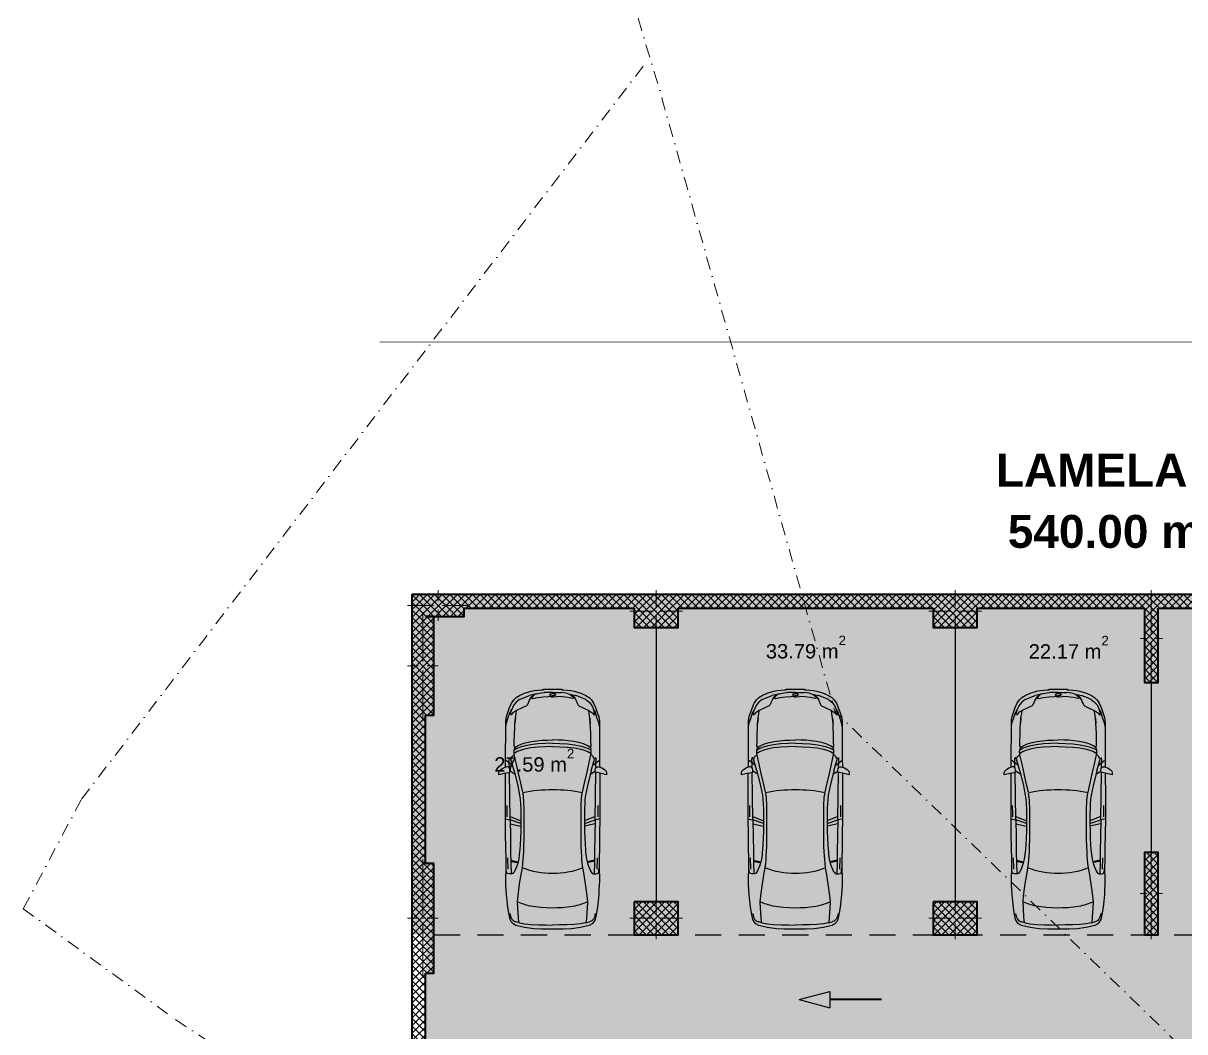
# Model space of a CAD drawing. Header units: millimetres. Extents: x -38220 to 93650, y -79022 to 35214.
# Drawn here: x -7085 to 14085, y -7968 to 10412 of the extents above; entities that cross this region are included whole.
import ezdxf

# ---------------------------------------------------------------- set-up
doc = ezdxf.new("R2010")
doc.units = ezdxf.units.MM
doc.header["$MEASUREMENT"] = 0
doc.linetypes.add('Dot & Dashed', pattern=[502.708322, 238.125, -132.291667, 0, -132.291655])
doc.linetypes.add('Long Dashed', pattern=[793.749976, 476.249993, -317.499983])
for name, color, linetype, lineweight, true_color in [('A - Fill Zone_Pen_No__102', 7, 'Continuous', 13, 0xcccccc), ('A - Fill Zone_Pen_No__156', 7, 'Continuous', 20, 0x54689e), ('A - Fill Zone_Pen_No__176', 7, 'Continuous', 15, 0x93a0c6), ('A - Parcelat_Pen_No__161', 7, 'Continuous', 13, 0x6a6a6a), ('A -Polyline_Pen_No__48', 7, 'Continuous', 25, 0xa80f02), ('A -Polyline_Pen_No__8', 7, 'Continuous', 35, 0xa80f02), ('Annotation - Text_Pen_No__48', 7, 'Continuous', 25, 0xa80f02)]:
    doc.layers.add(name, color=color, linetype=linetype, lineweight=lineweight, true_color=true_color)
for name, color, linetype in [('A - Muret', 7, 'Continuous'), ('A - Shtyllat', 7, 'Continuous'), ('A -Polyline', 7, 'Continuous'), ('A1 - Bodrumi -1', 7, 'Continuous')]:
    doc.layers.add(name, color=color, linetype=linetype)
for name, color, linetype, lineweight in [('A - Muret_Pen_No__101', 252, 'Continuous', 13), ('A - Muret_Pen_No__7', 7, 'Continuous', 35), ('A - Rrugë_Pen_No__1', 7, 'Continuous', 13), ('A - Shtyllat_Pen_No__1', 7, 'Continuous', 13), ('A - Shtyllat_Pen_No__7', 7, 'Continuous', 35), ('A -Polyline_Pen_No__42', 8, 'Continuous', 25), ('A1 - Bodrumi -1_Pen_No__42', 8, 'Continuous', 25), ('Interior - Furniture _Pen_No__42', 8, 'Continuous', 25)]:
    doc.layers.add(name, color=color, linetype=linetype, lineweight=lineweight)
doc.styles.add('GENERATED_STYLE_1', font='')
doc.styles.get('GENERATED_STYLE_1').set_extended_font_data('Arial', bold=True)
pattern_1 = [(45, (0, 0), (-68.9429, 68.9429), []), (135, (0, 0), (68.9429, 68.9429), [])]

# ---------------------------------------------------------------- blocks, each defined once
blk = doc.blocks.new('Slab_1', base_point=(-1850, -19001))
at = {"layer": 'A1 - Bodrumi -1_Pen_No__42', "color": 8, "linetype": 'Continuous', "lineweight": 25, "flags": 128}
blk.add_lwpolyline([(-1850, -19001), (27400, -19001), (27400, 0), (0, 0), (0, -8551), (-1850, -8551)], close=True, dxfattribs=at)
blk = doc.blocks.new('Wall_34', base_point=(0, 0))
at = {"layer": 'A - Muret_Pen_No__101', "linetype": 'Continuous', "lineweight": 13}
h = blk.add_hatch(dxfattribs=at)
h.set_pattern_fill('Concrete_Block', color=252, style=0, pattern_type=2)
h.set_pattern_definition(pattern_1)
h.paths.add_polyline_path([(950, 0), (950, -250), (4050, -250), (4050, 0)])
h = blk.add_hatch(dxfattribs=at)
h.set_pattern_fill('Concrete_Block', color=252, style=0, pattern_type=2)
h.set_pattern_definition(pattern_1)
h.paths.add_polyline_path([(4850, -250), (9500, -250), (9500, 0), (4850, 0)])
h = blk.add_hatch(dxfattribs=at)
h.set_pattern_fill('Concrete_Block', color=252, style=0, pattern_type=2)
h.set_pattern_definition(pattern_1)
h.paths.add_polyline_path([(10300, 0), (10300, -250), (13350, -250), (13350, 0)])
h = blk.add_hatch(dxfattribs=at)
h.set_pattern_fill('Concrete_Block', color=252, style=0, pattern_type=2)
h.set_pattern_definition(pattern_1)
h.paths.add_polyline_path([(13600, -250), (16625, -250), (16625, 0), (13600, 0)])
at = {"layer": 'A - Muret_Pen_No__7', "color": 7, "linetype": 'Continuous', "lineweight": 35, "flags": 128}
for points in [[(4050, 0), (950, 0)], [(9500, 0), (4850, 0)], [(13350, 0), (10300, 0)], [(16625, 0), (13600, 0)], [(950, -250), (4050, -250)], [(4850, -250), (9500, -250)], [(10300, -250), (13350, -250)], [(13600, -250), (16625, -250)]]:
    blk.add_lwpolyline(points, dxfattribs=at)
blk = doc.blocks.new('Wall_35', base_point=(0, 0))
at = {"layer": 'A - Muret_Pen_No__101', "linetype": 'Continuous', "lineweight": 13}
h = blk.add_hatch(dxfattribs=at)
h.set_pattern_fill('Concrete_Block', color=252, style=0, pattern_type=2)
h.set_pattern_definition(pattern_1)
h.paths.add_polyline_path([(0, -4900), (250, -4900), (250, -2200), (0, -2200)])
h = blk.add_hatch(dxfattribs=at)
h.set_pattern_fill('Concrete_Block', color=252, style=0, pattern_type=2)
h.set_pattern_definition(pattern_1)
h.paths.add_polyline_path([(0, -8551), (250, -8801), (250, -6900), (0, -6900)])
at = {"layer": 'A - Muret_Pen_No__7', "color": 7, "linetype": 'Continuous', "lineweight": 35, "flags": 128}
for points in [[(0, -2200), (0, -4900)], [(250, -4900), (250, -2200)], [(0, -6900), (0, -8551)], [(250, -8801), (250, -6900)]]:
    blk.add_lwpolyline(points, dxfattribs=at)
blk = doc.blocks.new('Column_1', base_point=(200, -1300))
at = {"layer": 'A - Shtyllat', "linetype": 'Continuous', "lineweight": 0, "true_color": 0x000000}
h = blk.add_hatch(dxfattribs=at)
h.set_pattern_fill('Concrete_Block', color=18, style=0, pattern_type=2)
h.set_pattern_definition(pattern_1)
h.paths.add_polyline_path([(0, -2200), (250, -2200), (250, -400), (0, -400)])
h = blk.add_hatch(dxfattribs=at)
h.set_pattern_fill('Concrete_Block', color=18, style=0, pattern_type=2)
h.set_pattern_definition(pattern_1)
h.paths.add_polyline_path([(400, -400), (250, -400), (250, -2200), (400, -2200)])
at = {"layer": 'A - Shtyllat_Pen_No__1', "color": 7, "linetype": 'Continuous', "lineweight": 13}
for p, q in [((200, -1220), (200, -320)), ((120, -1300), (-80, -1300)), ((200, -1380), (200, -2280)), ((280, -1300), (480, -1300))]:
    blk.add_line(p, q, dxfattribs=at)
blk.add_point((200, -1300), dxfattribs=at)
at = {"layer": 'A - Shtyllat_Pen_No__7', "color": 7, "linetype": 'Continuous', "lineweight": 35, "flags": 128}
for points in [[(0, -400), (0, -2200)], [(400, -400), (250, -400)], [(250, -2200), (400, -2200), (400, -400)]]:
    blk.add_lwpolyline(points, dxfattribs=at)
blk = doc.blocks.new('Column_2', base_point=(475, -200))
at = {"layer": 'A - Shtyllat', "linetype": 'Continuous', "lineweight": 0, "true_color": 0x000000}
h = blk.add_hatch(dxfattribs=at)
h.set_pattern_fill('Concrete_Block', color=18, style=0, pattern_type=2)
h.set_pattern_definition(pattern_1)
h.paths.add_polyline_path([(0, 0), (250, -250), (950, -250), (950, 0)])
h = blk.add_hatch(dxfattribs=at)
h.set_pattern_fill('Concrete_Block', color=18, style=0, pattern_type=2)
h.set_pattern_definition(pattern_1)
h.paths.add_polyline_path([(0, 0), (0, -400), (250, -400), (250, -250)])
h = blk.add_hatch(dxfattribs=at)
h.set_pattern_fill('Concrete_Block', color=18, style=0, pattern_type=2)
h.set_pattern_definition(pattern_1)
h.paths.add_polyline_path([(950, -250), (250, -250), (250, -400), (950, -400)])
at = {"layer": 'A - Shtyllat_Pen_No__1', "color": 7, "linetype": 'Continuous', "lineweight": 13}
for p, q in [((475, -120), (475, 80)), ((395, -200), (-80, -200)), ((555, -200), (1030, -200)), ((475, -280), (475, -480))]:
    blk.add_line(p, q, dxfattribs=at)
blk.add_point((475, -200), dxfattribs=at)
at = {"layer": 'A - Shtyllat_Pen_No__7', "color": 7, "linetype": 'Continuous', "lineweight": 35, "flags": 128}
for points in [[(950, 0), (0, 0)], [(0, 0), (0, -400)], [(250, -400), (950, -400), (950, -250)]]:
    blk.add_lwpolyline(points, dxfattribs=at)
blk = doc.blocks.new('Column_3', base_point=(4450, -300))
at = {"layer": 'A - Shtyllat', "linetype": 'Continuous', "lineweight": 0, "true_color": 0x000000}
h = blk.add_hatch(dxfattribs=at)
h.set_pattern_fill('Concrete_Block', color=18, style=0, pattern_type=2)
h.set_pattern_definition(pattern_1)
h.paths.add_polyline_path([(4050, 0), (4050, -250), (4850, -250), (4850, 0)])
h = blk.add_hatch(dxfattribs=at)
h.set_pattern_fill('Concrete_Block', color=18, style=0, pattern_type=2)
h.set_pattern_definition(pattern_1)
h.paths.add_polyline_path([(4850, -250), (4050, -250), (4050, -600), (4850, -600)])
at = {"layer": 'A - Shtyllat_Pen_No__1', "color": 7, "linetype": 'Continuous', "lineweight": 13}
for p, q in [((4450, -220), (4450, 80)), ((4370, -300), (3970, -300)), ((4450, -380), (4450, -680)), ((4530, -300), (4930, -300))]:
    blk.add_line(p, q, dxfattribs=at)
blk.add_point((4450, -300), dxfattribs=at)
at = {"layer": 'A - Shtyllat_Pen_No__7', "color": 7, "linetype": 'Continuous', "lineweight": 35, "flags": 128}
for points in [[(4850, 0), (4050, 0)], [(4050, -250), (4050, -600), (4850, -600), (4850, -250)]]:
    blk.add_lwpolyline(points, dxfattribs=at)
blk = doc.blocks.new('Column_10', base_point=(4450, -5900))
at = {"layer": 'A - Shtyllat', "linetype": 'Continuous', "lineweight": 0, "true_color": 0x000000}
h = blk.add_hatch(dxfattribs=at)
h.set_pattern_fill('Concrete_Block', color=18, style=0, pattern_type=2)
h.set_pattern_definition(pattern_1)
h.paths.add_polyline_path([(4050, -5600), (4050, -6200), (4850, -6200), (4850, -5600)])
at = {"layer": 'A - Shtyllat_Pen_No__1', "color": 7, "linetype": 'Continuous', "lineweight": 13}
for p, q in [((4450, -5820), (4450, -5520)), ((4370, -5900), (3970, -5900)), ((4530, -5900), (4930, -5900)), ((4450, -5980), (4450, -6280))]:
    blk.add_line(p, q, dxfattribs=at)
blk.add_point((4450, -5900), dxfattribs=at)
at = {"layer": 'A - Shtyllat_Pen_No__7', "color": 7, "linetype": 'Continuous', "lineweight": 35, "flags": 128}
blk.add_lwpolyline([(4050, -5600), (4050, -6200), (4850, -6200), (4850, -5600)], close=True, dxfattribs=at)
blk = doc.blocks.new('Column_12', base_point=(200, -5900))
at = {"layer": 'A - Shtyllat', "linetype": 'Continuous', "lineweight": 0, "true_color": 0x000000}
h = blk.add_hatch(dxfattribs=at)
h.set_pattern_fill('Concrete_Block', color=18, style=0, pattern_type=2)
h.set_pattern_definition(pattern_1)
h.paths.add_polyline_path([(0, -6900), (250, -6900), (250, -4900), (0, -4900)])
h = blk.add_hatch(dxfattribs=at)
h.set_pattern_fill('Concrete_Block', color=18, style=0, pattern_type=2)
h.set_pattern_definition(pattern_1)
h.paths.add_polyline_path([(400, -4900), (250, -4900), (250, -6900), (400, -6900)])
at = {"layer": 'A - Shtyllat_Pen_No__1', "color": 7, "linetype": 'Continuous', "lineweight": 13}
for p, q in [((200, -5820), (200, -4820)), ((120, -5900), (-80, -5900)), ((280, -5900), (480, -5900)), ((200, -5980), (200, -6980))]:
    blk.add_line(p, q, dxfattribs=at)
blk.add_point((200, -5900), dxfattribs=at)
at = {"layer": 'A - Shtyllat_Pen_No__7', "color": 7, "linetype": 'Continuous', "lineweight": 35, "flags": 128}
for points in [[(0, -4900), (0, -6900)], [(400, -4900), (250, -4900)], [(250, -6900), (400, -6900), (400, -4900)]]:
    blk.add_lwpolyline(points, dxfattribs=at)
blk = doc.blocks.new('Column_88', base_point=(9900, -300))
at = {"layer": 'A - Shtyllat', "linetype": 'Continuous', "lineweight": 0, "true_color": 0x000000}
h = blk.add_hatch(dxfattribs=at)
h.set_pattern_fill('Concrete_Block', color=18, style=0, pattern_type=2)
h.set_pattern_definition(pattern_1)
h.paths.add_polyline_path([(9500, 0), (9500, -250), (10300, -250), (10300, 0)])
h = blk.add_hatch(dxfattribs=at)
h.set_pattern_fill('Concrete_Block', color=18, style=0, pattern_type=2)
h.set_pattern_definition(pattern_1)
h.paths.add_polyline_path([(10300, -250), (9500, -250), (9500, -600), (10300, -600)])
at = {"layer": 'A - Shtyllat_Pen_No__1', "color": 7, "linetype": 'Continuous', "lineweight": 13}
for p, q in [((9900, -220), (9900, 80)), ((9820, -300), (9420, -300)), ((9900, -380), (9900, -680)), ((9980, -300), (10380, -300))]:
    blk.add_line(p, q, dxfattribs=at)
blk.add_point((9900, -300), dxfattribs=at)
at = {"layer": 'A - Shtyllat_Pen_No__7', "color": 7, "linetype": 'Continuous', "lineweight": 35, "flags": 128}
for points in [[(10300, 0), (9500, 0)], [(9500, -250), (9500, -600), (10300, -600), (10300, -250)]]:
    blk.add_lwpolyline(points, dxfattribs=at)
blk = doc.blocks.new('Column_89', base_point=(9900, -5900))
at = {"layer": 'A - Shtyllat', "linetype": 'Continuous', "lineweight": 0, "true_color": 0x000000}
h = blk.add_hatch(dxfattribs=at)
h.set_pattern_fill('Concrete_Block', color=18, style=0, pattern_type=2)
h.set_pattern_definition(pattern_1)
h.paths.add_polyline_path([(9500, -5600), (9500, -6200), (10300, -6200), (10300, -5600)])
at = {"layer": 'A - Shtyllat_Pen_No__1', "color": 7, "linetype": 'Continuous', "lineweight": 13}
for p, q in [((9900, -5820), (9900, -5520)), ((9820, -5900), (9420, -5900)), ((9980, -5900), (10380, -5900)), ((9900, -5980), (9900, -6280))]:
    blk.add_line(p, q, dxfattribs=at)
blk.add_point((9900, -5900), dxfattribs=at)
at = {"layer": 'A - Shtyllat_Pen_No__7', "color": 7, "linetype": 'Continuous', "lineweight": 35, "flags": 128}
blk.add_lwpolyline([(9500, -5600), (9500, -6200), (10300, -6200), (10300, -5600)], close=True, dxfattribs=at)
blk = doc.blocks.new('Column_93', base_point=(13475, -800))
at = {"layer": 'A - Shtyllat', "linetype": 'Continuous', "lineweight": 0, "true_color": 0x000000}
h = blk.add_hatch(dxfattribs=at)
h.set_pattern_fill('Concrete_Block', color=18, style=0, pattern_type=2)
h.set_pattern_definition(pattern_1)
h.paths.add_polyline_path([(13350, -250), (13600, -250), (13600, 0), (13350, 0)])
h = blk.add_hatch(dxfattribs=at)
h.set_pattern_fill('Concrete_Block', color=18, style=0, pattern_type=2)
h.set_pattern_definition(pattern_1)
h.paths.add_polyline_path([(13600, -250), (13350, -250), (13350, -1600), (13600, -1600)])
at = {"layer": 'A - Shtyllat_Pen_No__1', "color": 7, "linetype": 'Continuous', "lineweight": 13}
for p, q in [((13475, -720), (13475, 80)), ((13395, -800), (13270, -800)), ((13555, -800), (13680, -800)), ((13475, -880), (13475, -1680))]:
    blk.add_line(p, q, dxfattribs=at)
blk.add_point((13475, -800), dxfattribs=at)
at = {"layer": 'A - Shtyllat_Pen_No__7', "color": 7, "linetype": 'Continuous', "lineweight": 35, "flags": 128}
for points in [[(13600, 0), (13350, 0)], [(13350, -250), (13350, -1600), (13600, -1600), (13600, -250)]]:
    blk.add_lwpolyline(points, dxfattribs=at)
blk = doc.blocks.new('Column_94', base_point=(13475, -5450))
at = {"layer": 'A - Shtyllat', "linetype": 'Continuous', "lineweight": 0, "true_color": 0x000000}
h = blk.add_hatch(dxfattribs=at)
h.set_pattern_fill('Concrete_Block', color=18, style=0, pattern_type=2)
h.set_pattern_definition(pattern_1)
h.paths.add_polyline_path([(13350, -6200), (13600, -6200), (13600, -4700), (13350, -4700)])
at = {"layer": 'A - Shtyllat_Pen_No__1', "color": 7, "linetype": 'Continuous', "lineweight": 13}
for p, q in [((13475, -5370), (13475, -4620)), ((13395, -5450), (13270, -5450)), ((13555, -5450), (13680, -5450)), ((13475, -5530), (13475, -6280))]:
    blk.add_line(p, q, dxfattribs=at)
blk.add_point((13475, -5450), dxfattribs=at)
at = {"layer": 'A - Shtyllat_Pen_No__7', "color": 7, "linetype": 'Continuous', "lineweight": 35, "flags": 128}
blk.add_lwpolyline([(13350, -6200), (13600, -6200), (13600, -4700), (13350, -4700)], close=True, dxfattribs=at)
blk = doc.blocks.new('Car 05 22')
at = {"layer": 'Interior - Furniture _Pen_No__42', "color": 8, "linetype": 'Continuous', "lineweight": 25}
for p, q in [((-78, 851), (-168, 845)), ((-24, 852), (-78, 851)), ((40, 852), (-24, 852)), ((231, 846), (40, 852)), ((400, 848), (231, 846)), ((591, 852), (400, 848)), ((857, 856), (591, 852)), ((1130, 859), (857, 856)), ((1130, 859), (1121, 838)), ((1536, 860), (1130, 859)), ((1958, 858), (1536, 860)), ((1961, 983), (1929, 983)), ((1929, 983), (1958, 858)), ((1958, 858), (1977, 777)), ((1997, 975), (1961, 983)), ((2027, 945), (1997, 975)), ((2055, 898), (2027, 945)), ((2068, 858), (2055, 898)), ((2120, 857), (2068, 858)), ((2075, 836), (2068, 858)), ((2193, 856), (2120, 857)), ((2182, 834), (2193, 856)), ((2808, 853), (2193, 856)), ((2856, 853), (2808, 853)), ((2808, 853), (2877, 843)), ((2891, 853), (2856, 853)), ((2923, 852), (2891, 853)), ((2945, 849), (2923, 852)), ((2990, 840), (2945, 849)), ((-815, 668), (-855, 511)), ((-785, 722), (-815, 668)), ((-758, 747), (-785, 722)), ((-768, 602), (-751, 670)), ((-706, 776), (-758, 747)), ((-729, 716), (-751, 670)), ((-701, 743), (-729, 716)), ((-585, 801), (-706, 776)), ((-665, 761), (-701, 743)), ((-627, 772), (-665, 761)), ((-595, 778), (-627, 772)), ((-483, 817), (-585, 801)), ((-501, 634), (-383, 642)), ((-372, 830), (-483, 817)), ((-383, 642), (-274, 631)), ((-252, 841), (-372, 830)), ((-168, 845), (-252, 841)), ((125, 791), (129, 820)), ((126, 744), (125, 791)), ((327, 762), (125, 756)), ((132, 723), (126, 744)), ((129, 820), (139, 832)), ((147, 711), (132, 723)), ((139, 832), (165, 840)), ((171, 697), (147, 711)), ((165, 840), (195, 844)), ((213, 677), (171, 697)), ((195, 844), (231, 846)), ((211, 809), (418, 816)), ((266, 655), (213, 677)), ((319, 636), (266, 655)), ((393, 618), (319, 636)), ((522, 765), (327, 762)), ((339, 683), (330, 634)), ((355, 762), (339, 683)), ((357, 683), (347, 629)), ((373, 763), (357, 683)), ((814, 769), (522, 765)), ((1109, 774), (814, 769)), ((1036, 773), (997, 579)), ((1042, 578), (1108, 774)), ((1173, 775), (1090, 578)), ((1115, 809), (1109, 774)), ((1109, 774), (1538, 780)), ((1120, 833), (1115, 809)), ((1121, 838), (1120, 836)), ((1120, 836), (1120, 833)), ((1163, 830), (1220, 829)), ((1220, 829), (1370, 831)), ((1538, 780), (1975, 786)), ((2000, 702), (1730, 634)), ((1939, 686), (1996, 777)), ((1953, 621), (2122, 660)), ((1977, 777), (2020, 777)), ((2000, 702), (2214, 763)), ((2020, 777), (2044, 783)), ((2044, 783), (2063, 792)), ((2063, 792), (2070, 800)), ((2069, 788), (2065, 794)), ((2069, 788), (2148, 790)), ((2070, 800), (2075, 809)), ((2075, 809), (2075, 836)), ((2107, 732), (2148, 790)), ((2122, 660), (2294, 698)), ((2148, 790), (2167, 814)), ((2148, 790), (2206, 792)), ((2167, 814), (2182, 834)), ((2206, 792), (2227, 791)), ((2227, 770), (2214, 763)), ((2214, 763), (2238, 752)), ((2227, 791), (2233, 790)), ((2234, 774), (2227, 770)), ((2233, 790), (2238, 787)), ((2238, 777), (2234, 774)), ((2241, 784), (2238, 787)), ((2238, 777), (2241, 781)), ((2238, 752), (2259, 740)), ((2241, 781), (2241, 784)), ((2259, 740), (2269, 731)), ((2269, 731), (2279, 722)), ((2279, 722), (2294, 698)), ((2294, 698), (2317, 701)), ((2294, 698), (2294, 698)), ((2317, 701), (2346, 703)), ((2355, 640), (2317, 701)), ((2346, 703), (2379, 702)), ((2380, 575), (2355, 640)), ((2410, 649), (2379, 702)), ((2379, 702), (2411, 694)), ((2436, 583), (2410, 649)), ((2411, 694), (2411, 694)), ((2429, 682), (2411, 694)), ((2429, 682), (2457, 700)), ((2429, 682), (2429, 682)), ((2429, 682), (2457, 640)), ((2457, 700), (2535, 698)), ((2457, 640), (2487, 574)), ((2535, 698), (2535, 698)), ((2535, 698), (2673, 696)), ((2673, 696), (2787, 691)), ((2787, 691), (2868, 687)), ((2868, 687), (2960, 679)), ((2960, 679), (2868, 687)), ((2877, 843), (2954, 814)), ((2904, 833), (2905, 833)), ((2954, 814), (3076, 775)), ((2960, 679), (3047, 666)), ((3014, 833), (2990, 840)), ((3154, 783), (3014, 833)), ((3022, 758), (3024, 762)), ((3024, 754), (3022, 758)), ((3024, 762), (3035, 765)), ((3038, 743), (3024, 754)), ((3035, 765), (3047, 764)), ((3051, 731), (3038, 743)), ((3047, 764), (3061, 763)), ((3047, 666), (3100, 657)), ((3065, 715), (3051, 731)), ((3061, 763), (3090, 757)), ((3077, 698), (3065, 715)), ((3100, 763), (3076, 775)), ((3100, 657), (3077, 698)), ((3090, 757), (3108, 751)), ((3114, 753), (3100, 763)), ((3153, 554), (3100, 657)), ((3108, 751), (3123, 746)), ((3123, 746), (3114, 753)), ((3170, 727), (3123, 746)), ((3236, 748), (3154, 783)), ((3212, 701), (3170, 727)), ((3254, 663), (3212, 701)), ((3269, 728), (3236, 748)), ((3302, 603), (3254, 663)), ((3299, 706), (3269, 728)), ((3337, 663), (3299, 706)), ((3374, 604), (3337, 663)), ((-855, 511), (-875, 345)), ((-783, 510), (-795, 391)), ((-768, 602), (-783, 510)), ((-764, 617), (-666, 624)), ((-666, 624), (-501, 634)), ((-274, 631), (-56, 601)), ((-56, 601), (146, 567)), ((146, 567), (233, 552)), ((233, 552), (315, 541)), ((315, 541), (384, 535)), ((384, 535), (454, 530)), ((475, 607), (393, 618)), ((454, 530), (526, 526)), ((521, 602), (475, 607)), ((570, 597), (521, 602)), ((526, 526), (628, 522)), ((653, 591), (570, 597)), ((628, 522), (757, 518)), ((773, 585), (653, 591)), ((757, 518), (1323, 518)), ((907, 580), (773, 585)), ((1042, 578), (907, 580)), ((1228, 578), (1042, 578)), ((1316, 580), (1228, 578)), ((1403, 584), (1316, 580)), ((1323, 518), (1420, 522)), ((1484, 590), (1403, 584)), ((1420, 522), (1467, 524)), ((1467, 524), (1511, 528)), ((1562, 601), (1484, 590)), ((1511, 528), (1554, 533)), ((1554, 533), (1597, 541)), ((1730, 634), (1562, 601)), ((1597, 541), (1597, 541)), ((1611, 544), (1780, 582)), ((1780, 582), (1953, 621)), ((2397, 514), (2380, 575)), ((2419, 396), (2397, 514)), ((2454, 522), (2436, 583)), ((2478, 401), (2454, 522)), ((2487, 574), (2492, 562)), ((2492, 562), (2518, 477)), ((2518, 477), (2538, 384)), ((3190, 476), (3153, 554)), ((3199, 467), (3190, 476)), ((3221, 454), (3199, 467)), ((3256, 439), (3221, 454)), ((3288, 425), (3256, 439)), ((3319, 408), (3288, 425)), ((3302, 603), (3346, 501)), ((3346, 501), (3374, 420)), ((3418, 513), (3374, 604)), ((3457, 393), (3418, 513)), ((-875, 345), (-883, 195)), ((-802, 259), (-807, 125)), ((-795, 391), (-802, 259)), ((2434, 266), (2419, 396)), ((2442, 132), (2434, 266)), ((2494, 269), (2478, 401)), ((2503, 133), (2494, 269)), ((2538, 384), (2551, 286)), ((2551, 286), (2560, 194)), ((3353, 384), (3319, 408)), ((3325, 377), (3321, 370)), ((3321, 370), (3321, 362)), ((3321, 362), (3338, 277)), ((3328, 380), (3325, 377)), ((3338, 379), (3328, 380)), ((3364, 358), (3338, 379)), ((3338, 277), (3352, 173)), ((3377, 360), (3353, 384)), ((3397, 316), (3364, 358)), ((3391, 344), (3374, 420)), ((3391, 344), (3377, 360)), ((3408, 289), (3397, 316)), ((3408, 289), (3414, 267)), ((3414, 267), (3418, 243)), ((3418, 243), (3424, 201)), ((3468, 331), (3457, 393)), ((3474, 264), (3468, 331)), ((3478, 200), (3474, 264)), ((-883, 195), (-885, 0)), ((-885, 0), (-883, -195)), ((-807, 125), (-808, 0)), ((-807, -125), (-808, 0)), ((2444, 0), (2442, 132)), ((2444, 0), (2442, -132)), ((2506, 0), (2503, 133)), ((2560, 194), (2564, 101)), ((2564, 101), (2566, 0)), ((2564, -101), (2566, 0)), ((3352, 173), (3358, 76)), ((3354, 28), (3358, 76)), ((3354, 28), (3354, -1)), ((3354, -28), (3354, 1)), ((3371, 12), (3370, -1)), ((3371, -12), (3370, 1)), ((3372, 24), (3371, 12)), ((3376, 39), (3372, 24)), ((3382, 47), (3376, 39)), ((3386, 48), (3382, 47)), ((3386, 48), (3394, 48)), ((3399, 47), (3394, 48)), ((3404, 39), (3399, 47)), ((3404, 39), (3408, 24)), ((3408, 24), (3410, 8)), ((3410, 8), (3410, 0)), ((3424, 201), (3428, 152)), ((3432, 40), (3428, 152)), ((3432, 57), (3432, 57)), ((3432, 0), (3432, 40)), ((3432, 0), (3432, -40)), ((3479, 165), (3478, 200)), ((3490, 165), (3479, 165)), ((3490, -165), (3490, 165)), ((-883, -195), (-875, -345)), ((-802, -259), (-807, -125)), ((2442, -132), (2434, -266)), ((2503, -133), (2494, -269)), ((2506, 0), (2503, -133)), ((2551, -286), (2560, -194)), ((2560, -194), (2564, -101)), ((3338, -277), (3352, -173)), ((3352, -173), (3358, -76)), ((3354, -28), (3358, -76)), ((3372, -24), (3371, -12)), ((3376, -39), (3372, -24)), ((3382, -47), (3376, -39)), ((3386, -48), (3382, -47)), ((3386, -48), (3394, -48)), ((3399, -47), (3394, -48)), ((3404, -39), (3399, -47)), ((3404, -39), (3408, -24)), ((3408, -24), (3410, -8)), ((3410, -8), (3410, 0)), ((3418, -243), (3424, -201)), ((3424, -201), (3428, -152)), ((3432, -40), (3428, -152)), ((3432, -57), (3432, -57)), ((3474, -264), (3478, -200)), ((3478, -200), (3479, -165)), ((3479, -165), (3490, -165)), ((-875, -345), (-855, -511)), ((-795, -391), (-802, -259)), ((-783, -510), (-795, -391)), ((2419, -396), (2397, -514)), ((2434, -266), (2419, -396)), ((2478, -401), (2454, -522)), ((2494, -269), (2478, -401)), ((2518, -477), (2538, -384)), ((2538, -384), (2551, -286)), ((3319, -408), (3288, -425)), ((3353, -384), (3319, -408)), ((3321, -362), (3338, -277)), ((3321, -370), (3321, -362)), ((3325, -377), (3321, -370)), ((3328, -380), (3325, -377)), ((3338, -379), (3328, -380)), ((3364, -358), (3338, -379)), ((3346, -501), (3374, -420)), ((3377, -360), (3353, -384)), ((3397, -316), (3364, -358)), ((3391, -344), (3374, -420)), ((3391, -344), (3377, -360)), ((3408, -289), (3397, -316)), ((3408, -289), (3414, -267)), ((3414, -267), (3418, -243)), ((3418, -513), (3457, -393)), ((3457, -393), (3468, -331)), ((3468, -331), (3474, -264)), ((-855, -511), (-815, -668)), ((-768, -602), (-783, -510)), ((-768, -602), (-751, -670)), ((-764, -617), (-666, -624)), ((-666, -624), (-501, -634)), ((-501, -634), (-383, -642)), ((-383, -642), (-274, -631)), ((-274, -631), (-56, -601)), ((-56, -601), (146, -567)), ((146, -567), (233, -552)), ((233, -552), (315, -541)), ((315, -541), (384, -535)), ((393, -618), (319, -636)), ((339, -683), (330, -634)), ((357, -683), (347, -629)), ((384, -535), (454, -530)), ((475, -607), (393, -618)), ((454, -530), (526, -526)), ((521, -602), (475, -607)), ((570, -597), (521, -602)), ((526, -526), (628, -522)), ((653, -591), (570, -597)), ((628, -522), (757, -518)), ((773, -585), (653, -591)), ((757, -518), (1323, -518)), ((907, -580), (773, -585)), ((1042, -578), (907, -580)), ((1036, -773), (997, -579)), ((1042, -578), (1108, -774)), ((1228, -578), (1042, -578)), ((1173, -775), (1090, -578)), ((1316, -580), (1228, -578)), ((1403, -584), (1316, -580)), ((1323, -518), (1420, -522)), ((1484, -590), (1403, -584)), ((1420, -522), (1467, -524)), ((1467, -524), (1511, -528)), ((1562, -601), (1484, -590)), ((1511, -528), (1554, -533)), ((1554, -533), (1597, -541)), ((1730, -634), (1562, -601)), ((1597, -541), (1597, -541)), ((1611, -544), (1780, -582)), ((2000, -702), (1730, -634)), ((1780, -582), (1953, -621)), ((1953, -621), (2122, -660)), ((2380, -575), (2355, -640)), ((2397, -514), (2380, -575)), ((2436, -583), (2410, -649)), ((2454, -522), (2436, -583)), ((2457, -640), (2487, -574)), ((2487, -574), (2492, -562)), ((2492, -562), (2518, -477)), ((3153, -554), (3100, -657)), ((3190, -476), (3153, -554)), ((3199, -467), (3190, -476)), ((3221, -454), (3199, -467)), ((3256, -439), (3221, -454)), ((3302, -603), (3254, -663)), ((3288, -425), (3256, -439)), ((3302, -603), (3346, -501)), ((3337, -663), (3374, -604)), ((3374, -604), (3418, -513)), ((-815, -668), (-785, -722)), ((-785, -722), (-758, -747)), ((-758, -747), (-706, -776)), ((-729, -716), (-751, -670)), ((-701, -743), (-729, -716)), ((-706, -776), (-585, -801)), ((-665, -761), (-701, -743)), ((-627, -772), (-665, -761)), ((-595, -778), (-627, -772)), ((-585, -801), (-483, -817)), ((-483, -817), (-372, -830)), ((-372, -830), (-252, -841)), ((-252, -841), (-168, -845)), ((-168, -845), (-78, -851)), ((40, -852), (231, -846)), ((126, -744), (125, -791)), ((327, -762), (125, -756)), ((125, -791), (129, -820)), ((132, -723), (126, -744)), ((129, -820), (139, -832)), ((147, -711), (132, -723)), ((139, -832), (165, -840)), ((171, -697), (147, -711)), ((165, -840), (195, -844)), ((213, -677), (171, -697)), ((195, -844), (231, -846)), ((211, -809), (418, -816)), ((266, -655), (213, -677)), ((231, -846), (400, -848)), ((319, -636), (266, -655)), ((522, -765), (327, -762)), ((355, -762), (339, -683)), ((373, -763), (357, -683)), ((814, -769), (522, -765)), ((1109, -774), (814, -769)), ((1109, -774), (1538, -780)), ((1115, -809), (1109, -774)), ((1120, -833), (1115, -809)), ((1120, -836), (1120, -833)), ((1121, -838), (1120, -836)), ((1130, -859), (1121, -838)), ((1163, -830), (1220, -829)), ((1220, -829), (1370, -831)), ((1538, -780), (1975, -786)), ((1939, -686), (1996, -777)), ((1958, -858), (1977, -777)), ((1977, -777), (2020, -777)), ((2000, -702), (2214, -763)), ((2020, -777), (2044, -783)), ((2044, -783), (2063, -792)), ((2063, -792), (2070, -800)), ((2069, -788), (2065, -794)), ((2075, -836), (2068, -858)), ((2069, -788), (2148, -790)), ((2070, -800), (2075, -809)), ((2075, -809), (2075, -836)), ((2107, -732), (2148, -790)), ((2122, -660), (2294, -698)), ((2148, -790), (2167, -814)), ((2148, -790), (2206, -792)), ((2167, -814), (2182, -834)), ((2182, -834), (2193, -856)), ((2206, -792), (2227, -791)), ((2214, -763), (2238, -752)), ((2227, -770), (2214, -763)), ((2234, -774), (2227, -770)), ((2227, -791), (2233, -790)), ((2233, -790), (2238, -787)), ((2238, -777), (2234, -774)), ((2238, -752), (2259, -740)), ((2238, -777), (2241, -781)), ((2241, -784), (2238, -787)), ((2241, -781), (2241, -784)), ((2259, -740), (2269, -731)), ((2269, -731), (2279, -722)), ((2279, -722), (2294, -698)), ((2294, -698), (2317, -701)), ((2294, -698), (2294, -698)), ((2355, -640), (2317, -701)), ((2317, -701), (2346, -703)), ((2346, -703), (2379, -702)), ((2410, -649), (2379, -702)), ((2379, -702), (2411, -694)), ((2429, -682), (2411, -694)), ((2411, -694), (2411, -694)), ((2429, -682), (2457, -640)), ((2429, -682), (2429, -682)), ((2429, -682), (2457, -700)), ((2457, -700), (2535, -698)), ((2535, -698), (2673, -696)), ((2535, -698), (2535, -698)), ((2673, -696), (2787, -691)), ((2787, -691), (2868, -687)), ((2808, -853), (2877, -843)), ((2868, -687), (2960, -679)), ((2960, -679), (2868, -687)), ((2877, -843), (2954, -814)), ((2945, -849), (2990, -840)), ((2954, -814), (3076, -775)), ((2960, -679), (3047, -666)), ((2990, -840), (3014, -833)), ((3014, -833), (3154, -783)), ((3024, -754), (3022, -758)), ((3022, -758), (3024, -762)), ((3038, -743), (3024, -754)), ((3024, -762), (3035, -765)), ((3035, -765), (3047, -764)), ((3051, -731), (3038, -743)), ((3047, -666), (3100, -657)), ((3047, -764), (3061, -763)), ((3065, -715), (3051, -731)), ((3061, -763), (3090, -757)), ((3077, -698), (3065, -715)), ((3100, -763), (3076, -775)), ((3100, -657), (3077, -698)), ((3090, -757), (3108, -751)), ((3114, -753), (3100, -763)), ((3108, -751), (3123, -746)), ((3123, -746), (3114, -753)), ((3170, -727), (3123, -746)), ((3154, -783), (3236, -748)), ((3212, -701), (3170, -727)), ((3254, -663), (3212, -701)), ((3236, -748), (3269, -728)), ((3269, -728), (3299, -706)), ((3299, -706), (3337, -663)), ((-78, -851), (-24, -852)), ((-24, -852), (40, -852)), ((400, -848), (591, -852)), ((591, -852), (857, -856)), ((857, -856), (1130, -859)), ((1130, -859), (1536, -860)), ((1536, -860), (1958, -858)), ((1958, -858), (1929, -983)), ((1929, -983), (1961, -983)), ((1961, -983), (1997, -975)), ((1997, -975), (2027, -945)), ((2027, -945), (2055, -898)), ((2055, -898), (2068, -858)), ((2068, -858), (2120, -857)), ((2120, -857), (2193, -856)), ((2193, -856), (2808, -853)), ((2808, -853), (2856, -853)), ((2856, -853), (2891, -853)), ((2891, -853), (2923, -852)), ((2923, -852), (2945, -849))]:
    blk.add_line(p, q, dxfattribs=at)
for centre, radius, start, end in [((493, 218), 973, 154.1545, 170.9117), ((1650, 0), 1520, 158.6992, 201.3008), ((-1245, 0), 2907, 349.2142, 10.7858), ((1856, -2), 2354, 170.8804, 189.9223), ((493, -218), 973, 191.2305, 205.8455)]:
    blk.add_arc(centre, radius, start, end, dxfattribs=at)
blk = doc.blocks.new('Polyline_47', base_point=(8559, -7381))
at = {"layer": 'A -Polyline_Pen_No__48', "linetype": 'Continuous', "lineweight": 25, "true_color": 0xa80f02}
blk.add_hatch(color=14, dxfattribs=at).paths.add_polyline_path([(7059, -7381), (7619, -7531), (7619, -7231)])
at = {"layer": 'A -Polyline_Pen_No__48', "color": 14, "linetype": 'Continuous', "lineweight": 25, "true_color": 0xa80f02}
for p, q in [((7059, -7381), (7619, -7231)), ((7059, -7381), (7619, -7531)), ((7619, -7231), (7619, -7531))]:
    blk.add_line(p, q, dxfattribs=at)
at = {"layer": 'A -Polyline_Pen_No__8', "color": 14, "linetype": 'Continuous', "lineweight": 35, "true_color": 0xa80f02, "flags": 128}
blk.add_lwpolyline([(8559, -7381), (7619, -7381)], dxfattribs=at)

msp = doc.modelspace()

# ---------------------------------------------------------------- hatches: boundary and pattern name
at = {"layer": 'A - Fill Zone_Pen_No__102', "linetype": 'Continuous', "lineweight": 0, "true_color": 0xf2f2f2}
for points in [[(0, 0), (0, -6200), (4450, -6200), (4450, 0)], [(4450, -6200), (9900, -6200), (9900, 0), (4450, 0)], [(9900, -6200), (13475, -6200), (13475, 0), (9900, 0)], [(13475, -6200), (16825, -6200), (16825, 0), (13475, 0)]]:
    msp.add_hatch(color=7, dxfattribs=at).paths.add_polyline_path(points)
at = {"layer": 'A - Fill Zone_Pen_No__176', "linetype": 'Continuous', "lineweight": 0, "true_color": 0x242831}
msp.add_hatch(color=250, dxfattribs=at).paths.add_polyline_path([(250, -11401), (250, -6200), (27400, -6200), (27400, -11401), (18775, -11401), (18775, -14626), (16825, -14626), (16825, -19001), (13475, -19001), (13475, -13726), (11725, -13726), (11725, -11401)])

# ---------------------------------------------------------------- linework, layer by layer
at = {"layer": 'A - Parcelat_Pen_No__161', "color": 251, "linetype": 'Dot & Dashed', "lineweight": 13, "true_color": 0x6a6a6a, "flags": 128}
msp.add_lwpolyline([(78175, 13495), (76868, 28903), (36954, 31250), (-4039, 35214), (-1402, 28995), (4335, 9785), (4469, 9352), (4547, 9080), (4575, 8977), (7707, -2126), (20173, -14195), (29997, -13043), (42854, -11425), (77930, -6932)], close=True, dxfattribs=at)
at = {"layer": 'A - Parcelat_Pen_No__161', "color": 251, "linetype": 'Dot & Dashed', "lineweight": 13, "true_color": 0x6a6a6a}
for points in [[(-6021, -3729), (4335, 9785)], [(-7085, -5725), (-6021, -3729)], [(-7085, -5725), (-4311, -7744)], [(-4311, -7744), (2410, -12205)]]:
    msp.add_lwpolyline(points, dxfattribs=at)
at = {"layer": 'A - Rrugë_Pen_No__1', "color": 7, "linetype": 'Continuous', "lineweight": 13}
msp.add_lwpolyline([(76768, 4605), (-585, 4601)], dxfattribs=at)
at = {"layer": 'A -Polyline_Pen_No__42', "color": 8, "linetype": 'Continuous', "lineweight": 25}
for points in [[(4450, -600), (4450, -5600)], [(9900, -600), (9900, -5600)], [(13475, -1600), (13475, -4700)]]:
    msp.add_lwpolyline(points, dxfattribs=at)
at = {"layer": 'A -Polyline_Pen_No__42', "color": 8, "linetype": 'Long Dashed', "lineweight": 25}
msp.add_lwpolyline([(400, -6200), (27000, -6200)], dxfattribs=at)

# ---------------------------------------------------------------- block references
at = {"layer": 'A - Muret', "color": 7, "lineweight": 35}
for name in ['Wall_34', 'Wall_35']:
    msp.add_blockref(name, (0, 0), dxfattribs=at)
at = {"layer": 'A - Shtyllat', "color": 7, "lineweight": 35}
for name, p in [('Column_2', (475, -200)), ('Column_3', (4450, -300)), ('Column_88', (9900, -300)), ('Column_93', (13475, -800)), ('Column_1', (200, -1300)), ('Column_94', (13475, -5450)), ('Column_12', (200, -5900)), ('Column_10', (4450, -5900)), ('Column_89', (9900, -5900))]:
    msp.add_blockref(name, p, dxfattribs=at)
at = {"layer": 'A -Polyline', "color": 14, "linetype": 'Continuous', "lineweight": 35, "true_color": 0xa80f02}
msp.add_blockref('Polyline_47', (8559, -7381), dxfattribs=at)
at = {"layer": 'A1 - Bodrumi -1', "color": 8, "linetype": 'Continuous', "lineweight": 25}
msp.add_blockref('Slab_1', (-1850, -19001), dxfattribs=at)
at = {"layer": 'Interior - Furniture _Pen_No__42', "color": 8, "linetype": 'Continuous', "lineweight": 25, "xscale": -1, "zscale": 1000, "rotation": 270}
for p in [(2564, -5215), (6988, -5215), (11779, -5215)]:
    msp.add_blockref('Car 05 22', p, dxfattribs=at)

# ---------------------------------------------------------------- texts
at = {"layer": 'A - Fill Zone_Pen_No__156', "color": 165, "lineweight": 20, "true_color": 0x54689e, "char_height": 262.5, "attachment_point": 7, "style": 'GENERATED_STYLE_1'}
for s, insert in [('{\\fArial|b0|i0|c0|p34;33.79 m{\\H0.66x;\\S2^  ;}}', (6450, -1168)), ('{\\fArial|b0|i0|c0|p34;22.17 m{\\H0.66x;\\S2^  ;}}', (11241, -1168)), ('{\\fArial|b0|i0|c0|p34;27.59 m{\\H0.66x;\\S2^  ;}}', (1500, -3231))]:
    msp.add_mtext(s, dxfattribs=dict(at, insert=insert))
at = {"layer": 'Annotation - Text_Pen_No__48', "color": 14, "linetype": 'Continuous', "lineweight": 25, "true_color": 0xa80f02, "insert": (12784, 2567), "char_height": 600, "attachment_point": 2, "line_spacing_factor": 0.940857, "style": 'GENERATED_STYLE_1'}
msp.add_mtext('\\A1;{\\pqc;\\fArial|b1|i0|c0|p34;LAMELA E\\P\\pqc;\\fArial|b1|i0|c0|p34;540.00 m\\fArial|b1|i0|c0|p34;\\A1{\\H.66x;\\S2^  ;}}', dxfattribs=at)

doc.saveas('drawing.dxf')
